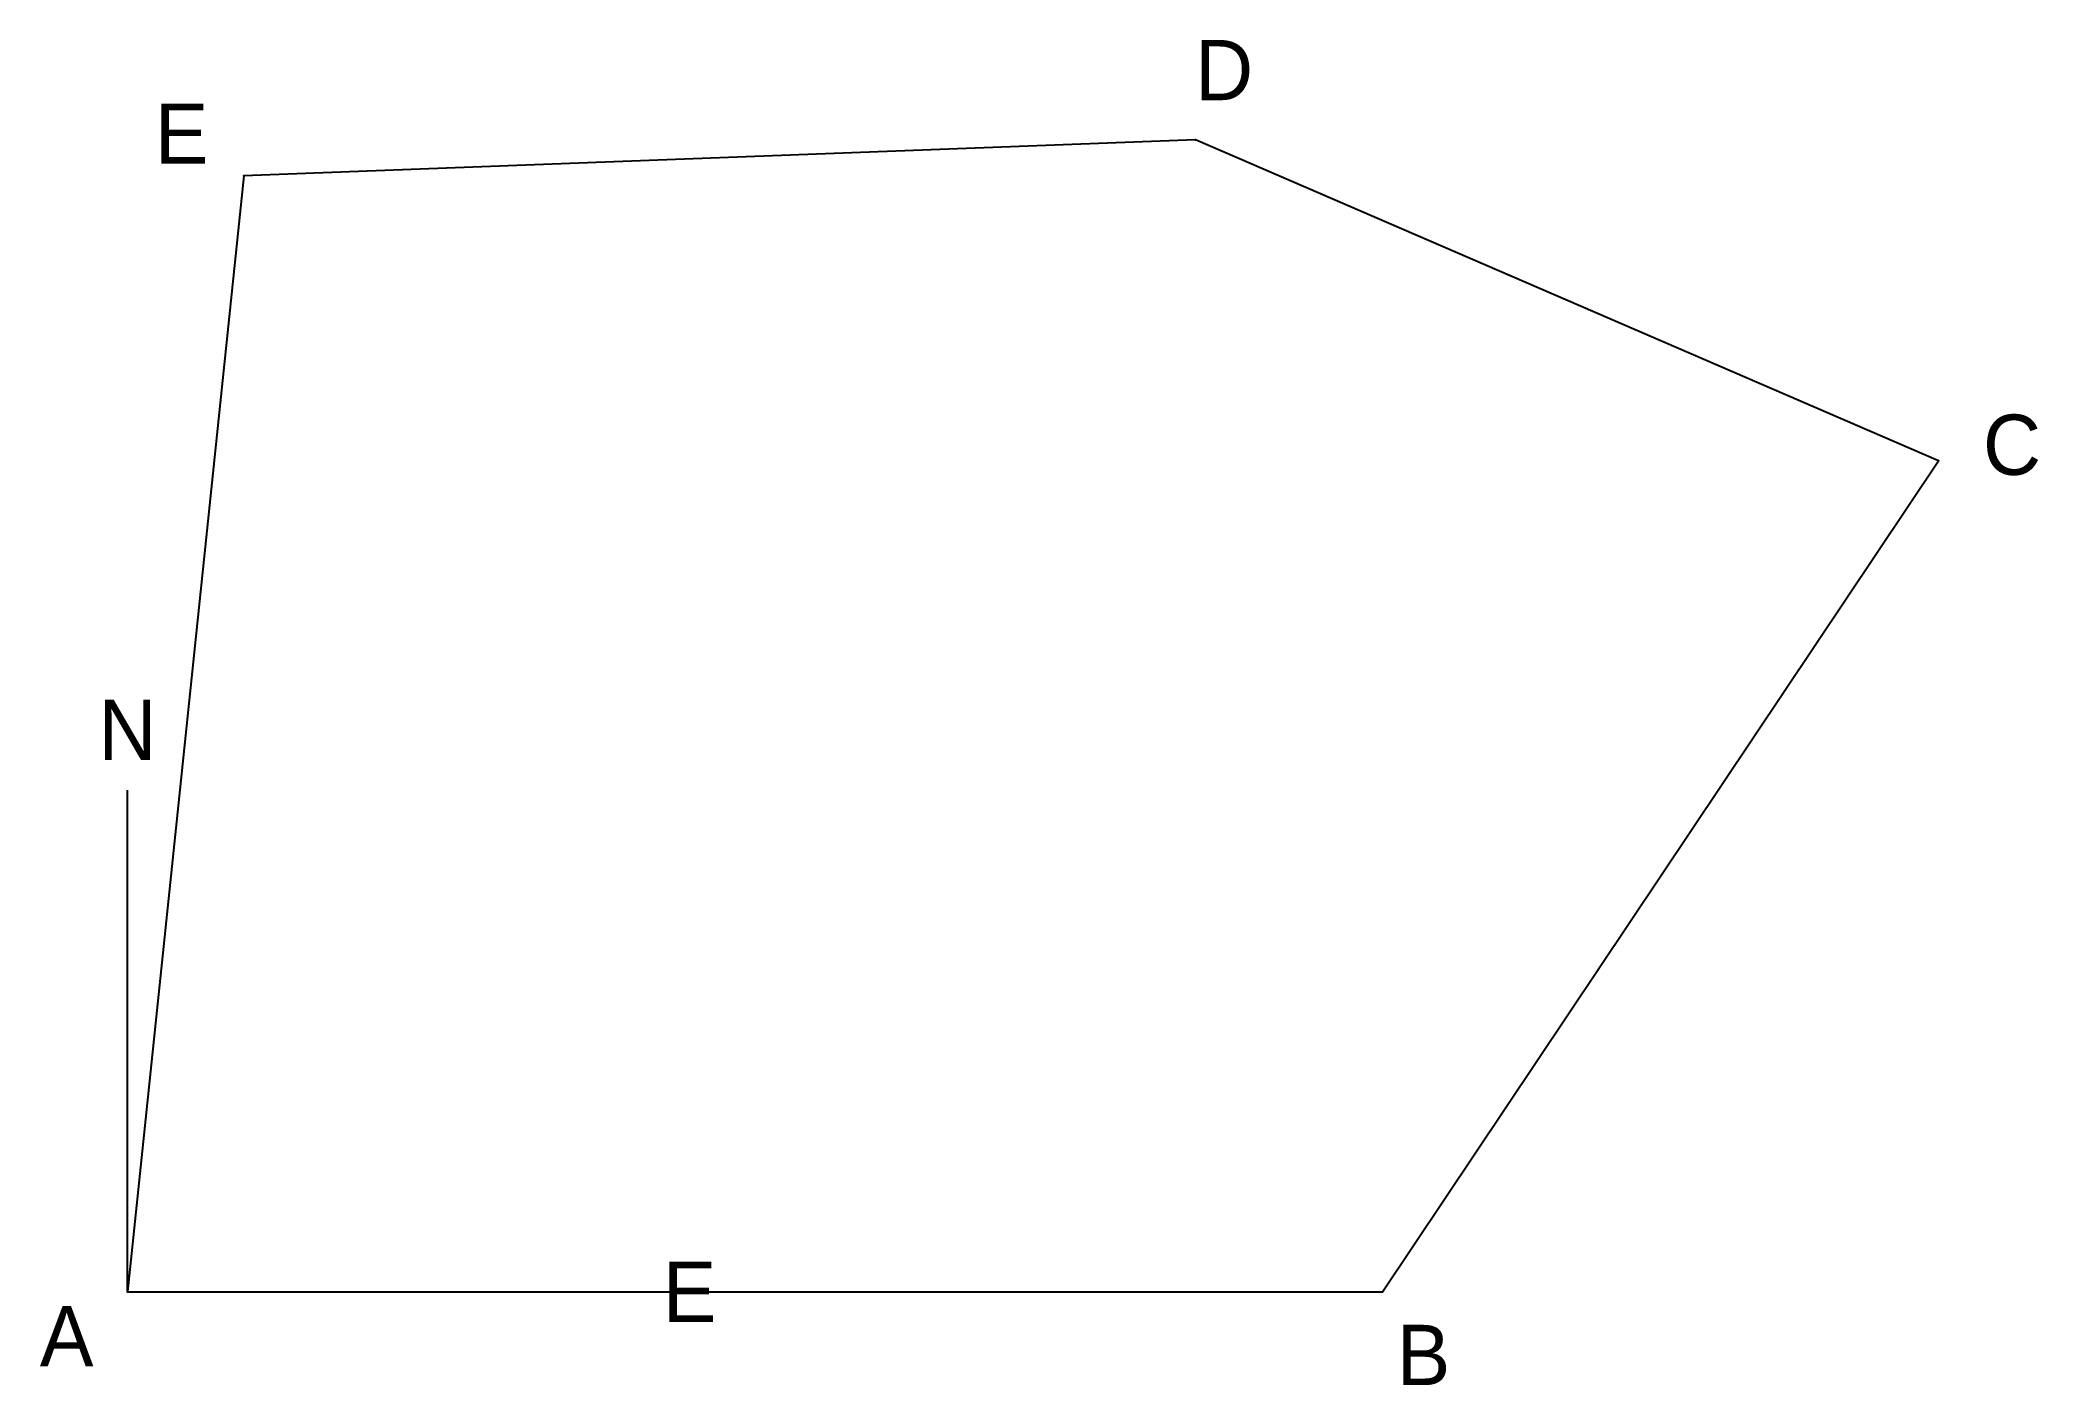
# Model space of a CAD drawing. Header units: metres. Extents: x -1.7 to 38.1, y -1.9 to 24.9.
import ezdxf
from ezdxf.enums import TextEntityAlignment as Align

# ---------------------------------------------------------------- set-up
doc = ezdxf.new("R2010")
doc.units = ezdxf.units.M
for name, color, linetype in [('EJES', 8, 'Continuous'), ('ETIQUETAS', 3, 'Continuous'), ('PARCELA', 7, 'Continuous'), ('VERTICES', 1, 'Continuous')]:
    doc.layers.add(name, color=color, linetype=linetype)

msp = doc.modelspace()

# ---------------------------------------------------------------- linework, layer by layer
at = {"layer": 'EJES'}
for q in [(0, 10), (10, 0)]:
    msp.add_line((0, 0), q, dxfattribs=at)
at = {"layer": 'PARCELA'}
msp.add_lwpolyline([(0, 0), (25, 0), (36.08, 16.56), (21.28, 22.96), (2.32, 22.24)], close=True, dxfattribs=at)
at = {"layer": 'VERTICES'}
for p in [(21.28, 22.96), (2.32, 22.24), (36.08, 16.56), (0, 0), (25, 0)]:
    msp.add_point(p, dxfattribs=at)

# ---------------------------------------------------------------- texts
at = {"layer": 'EJES'}
for s, p in [('N', (0, 11.2)), ('E', (11.2, 0))]:
    msp.add_text(s, height=1.2, dxfattribs=at).set_placement(p, align=Align.MIDDLE_CENTER)
at = {"layer": 'ETIQUETAS'}
for s, p in [('D', (21.848, 24.348)), ('E', (1.078, 23.081)), ('C', (37.545, 16.882)), ('A', (-1.212, -0.884)), ('B', (25.82, -1.256))]:
    msp.add_text(s, height=1.2, dxfattribs=at).set_placement(p, align=Align.MIDDLE_CENTER)

doc.saveas('drawing.dxf')
